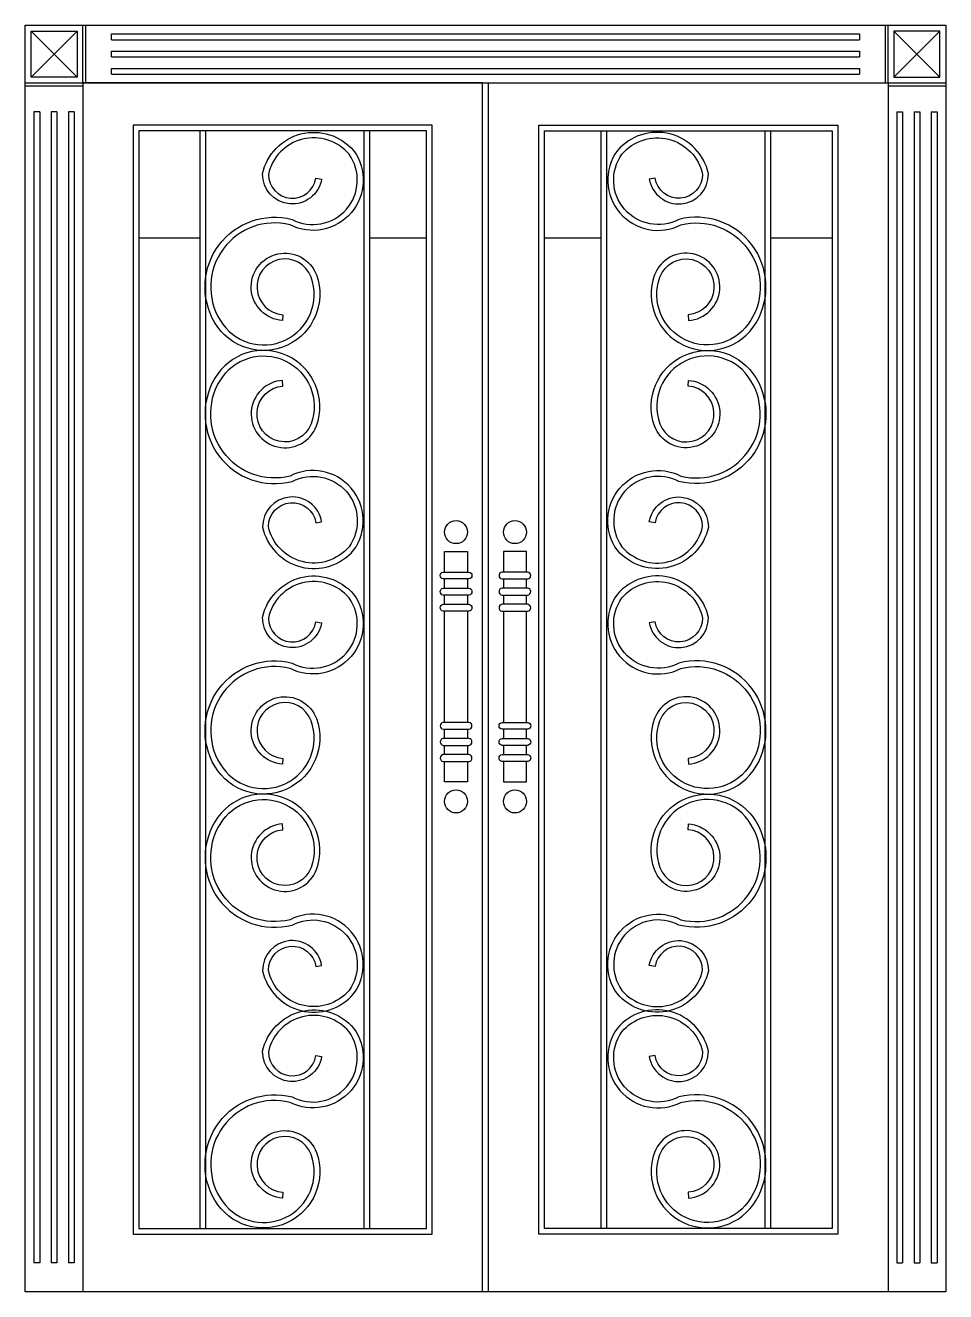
# Model space of a CAD drawing. Header units: metres. Extents: x -2369 to -769, y 19 to 2219.
import ezdxf

# ---------------------------------------------------------------- set-up
doc = ezdxf.new("R2010")
doc.units = ezdxf.units.M
for name, color, linetype in [('2', 2, 'Continuous'), ('3', 3, 'Continuous'), ('4', 4, 'Continuous'), ('6', 3, 'Continuous'), ('7', 7, 'Continuous')]:
    doc.layers.add(name, color=color, linetype=linetype)

msp = doc.modelspace()

# ---------------------------------------------------------------- hatches: boundary and pattern name
at = {"layer": '3'}
h = msp.add_hatch(dxfattribs=at)
h.set_pattern_fill('AR-RROOF', scale=400)
h.paths.add_polyline_path([(-2065.43, 2035.08), (-2171.81, 2035.08), (-2171.81, 128.55), (-2065.43, 128.55)])
h.paths.add_polyline_path([(-1770.43, 128.55), (-1671.81, 128.55), (-1671.81, 2035.08), (-1770.43, 2035.08)])
h.paths.add_polyline_path([(-1466.81, 128.55), (-1368.2, 128.55), (-1368.2, 2035.08), (-1466.81, 2035.08)])
h.paths.add_polyline_path([(-966.81, 2035.08), (-1073.2, 2035.08), (-1073.2, 128.55), (-966.81, 128.55)])

# ---------------------------------------------------------------- linework, layer by layer
at = {"layer": '2'}
msp.add_line((-769.31, 18.55), (-2369.31, 18.55), dxfattribs=at)
at = {"layer": '3'}
for p, q in [((-2219.31, 2203.55), (-919.31, 2203.55)), ((-2219.31, 2193.55), (-919.31, 2193.55)), ((-2219.31, 2173.55), (-919.31, 2173.55)), ((-2219.31, 2163.55), (-919.31, 2163.55)), ((-2219.31, 2143.55), (-919.31, 2143.55)), ((-2219.31, 2133.55), (-919.31, 2133.55)), ((-2354.31, 2068.55), (-2354.31, 68.55)), ((-2344.31, 2068.55), (-2354.31, 2068.55)), ((-2344.31, 2068.55), (-2344.31, 68.55)), ((-2324.31, 2068.55), (-2324.31, 68.55)), ((-2314.31, 2068.55), (-2324.31, 2068.55)), ((-2314.31, 2068.55), (-2314.31, 68.55)), ((-2294.31, 2068.55), (-2294.31, 68.55)), ((-2284.31, 2068.55), (-2294.31, 2068.55)), ((-2284.31, 2068.55), (-2284.31, 68.55)), ((-854.31, 2068.55), (-854.31, 68.55)), ((-854.31, 2068.55), (-844.31, 2068.55)), ((-844.31, 2068.55), (-844.31, 68.55)), ((-824.31, 2068.55), (-824.31, 68.55)), ((-824.31, 2068.55), (-814.31, 2068.55)), ((-814.31, 2068.55), (-814.31, 68.55)), ((-794.31, 2068.55), (-794.31, 68.55)), ((-794.31, 2068.55), (-784.31, 2068.55)), ((-784.31, 2068.55), (-784.31, 68.55)), ((-2065.43, 128.55), (-2065.43, 2035.08)), ((-2055.43, 128.55), (-2055.43, 2035.08)), ((-1780.43, 128.55), (-1780.43, 2035.08)), ((-1770.43, 128.55), (-1770.43, 2035.08)), ((-1368.2, 128.55), (-1368.2, 2035.08)), ((-1358.2, 128.55), (-1358.2, 2035.08)), ((-1083.2, 128.55), (-1083.2, 2035.08)), ((-1073.2, 128.55), (-1073.2, 2035.08)), ((-2344.31, 68.55), (-2354.31, 68.55)), ((-2314.31, 68.55), (-2324.31, 68.55)), ((-2284.31, 68.55), (-2294.31, 68.55)), ((-854.31, 68.55), (-844.31, 68.55)), ((-824.31, 68.55), (-814.31, 68.55)), ((-794.31, 68.55), (-784.31, 68.55))]:
    msp.add_line(p, q, dxfattribs=at)
for points in [[(-1922.09, 1705.67, -1.83), (-1863.1, 1784.84, -0.91), (-2039.8, 1701.94, -0.67), (-1905.49, 1881.37, 0.79), (-1806.45, 1994.71, 0.62), (-1946.81, 1959.58, 0.92), (-1864, 1953.07), (-1854.13, 1951.51, -0.93), (-1956.8, 1960.7, -0.62), (-1798.58, 2000.9, -0.79), (-1909.12, 1871.99, 0.67), (-2030.83, 1706.34, 0.91), (-1872.41, 1781.19, 1.83), (-1921.39, 1715.65)], [(-1216.53, 1705.67, 1.83), (-1275.52, 1784.84, 0.91), (-1098.82, 1701.94, 0.67), (-1233.14, 1881.37, -0.79), (-1332.18, 1994.71, -0.62), (-1191.82, 1959.58, -0.92), (-1274.62, 1953.07), (-1284.5, 1951.51, 0.93), (-1181.83, 1960.7, 0.62), (-1340.05, 2000.9, 0.79), (-1229.51, 1871.99, -0.67), (-1107.8, 1706.34, -0.91), (-1266.21, 1781.19, -1.83), (-1217.24, 1715.65)], [(-1922.09, 1601.79, 1.83), (-1863.1, 1522.63, 0.91), (-2039.8, 1605.53, 0.67), (-1905.49, 1426.1, -0.79), (-1806.45, 1312.75, -0.62), (-1946.81, 1347.89, -0.92), (-1864, 1354.39), (-1854.13, 1355.96, 0.93), (-1956.8, 1346.77, 0.62), (-1798.58, 1306.57, 0.79), (-1909.12, 1435.48, -0.67), (-2030.83, 1601.12, -0.91), (-1872.41, 1526.28, -1.83), (-1921.39, 1591.82)], [(-1216.53, 1601.79, -1.83), (-1275.52, 1522.63, -0.91), (-1098.82, 1605.53, -0.67), (-1233.14, 1426.1, 0.79), (-1332.18, 1312.75, 0.62), (-1191.82, 1347.89, 0.92), (-1274.62, 1354.39), (-1284.5, 1355.96, -0.93), (-1181.83, 1346.77, -0.62), (-1340.05, 1306.57, -0.79), (-1229.51, 1435.48, 0.67), (-1107.8, 1601.12, 0.91), (-1266.21, 1526.28, 1.83), (-1217.24, 1591.82)], [(-1922.09, 934.97, -1.83), (-1863.1, 1014.13, -0.91), (-2039.8, 931.23, -0.67), (-1905.49, 1110.66, 0.79), (-1806.45, 1224.01, 0.62), (-1946.81, 1188.87, 0.92), (-1864, 1182.36), (-1854.13, 1180.8, -0.93), (-1956.8, 1189.99, -0.62), (-1798.58, 1230.19, -0.79), (-1909.12, 1101.28, 0.67), (-2030.83, 935.64, 0.91), (-1872.41, 1010.48, 1.83), (-1921.39, 944.94)], [(-1216.53, 934.97, 1.83), (-1275.52, 1014.13, 0.91), (-1098.82, 931.23, 0.67), (-1233.14, 1110.66, -0.79), (-1332.18, 1224.01, -0.62), (-1191.82, 1188.87, -0.92), (-1274.62, 1182.36), (-1284.5, 1180.8, 0.93), (-1181.83, 1189.99, 0.62), (-1340.05, 1230.19, 0.79), (-1229.51, 1101.28, -0.67), (-1107.8, 935.64, -0.91), (-1266.21, 1010.48, -1.83), (-1217.24, 944.94)], [(-1922.09, 831.08, 1.83), (-1863.1, 751.92, 0.91), (-2039.8, 834.82, 0.67), (-1905.49, 655.39, -0.79), (-1806.45, 542.04, -0.62), (-1946.81, 577.18, -0.92), (-1864, 583.69), (-1854.13, 585.25, 0.93), (-1956.8, 576.06, 0.62), (-1798.58, 535.86, 0.79), (-1909.12, 664.77, -0.67), (-2030.83, 830.41, -0.91), (-1872.41, 755.57, -1.83), (-1921.39, 821.11)], [(-1216.53, 831.08, -1.83), (-1275.52, 751.92, -0.91), (-1098.82, 834.82, -0.67), (-1233.14, 655.39, 0.79), (-1332.18, 542.04, 0.62), (-1191.82, 577.18, 0.92), (-1274.62, 583.69), (-1284.5, 585.25, -0.93), (-1181.83, 576.06, -0.62), (-1340.05, 535.86, -0.79), (-1229.51, 664.77, 0.67), (-1107.8, 830.41, 0.91), (-1266.21, 755.57, 1.83), (-1217.24, 821.11)], [(-1922.09, 181.17, -1.83), (-1863.1, 260.34, -0.91), (-2039.8, 177.43, -0.67), (-1905.49, 356.87, 0.79), (-1806.45, 470.21, 0.62), (-1946.81, 435.07, 0.92), (-1864, 428.57), (-1854.13, 427, -0.93), (-1956.8, 436.2, -0.62), (-1798.58, 476.4, -0.79), (-1909.12, 347.48, 0.67), (-2030.83, 181.84, 0.91), (-1872.41, 256.69, 1.83), (-1921.39, 191.15)], [(-1216.53, 181.17, 1.83), (-1275.52, 260.34, 0.91), (-1098.82, 177.43, 0.67), (-1233.14, 356.87, -0.79), (-1332.18, 470.21, -0.62), (-1191.82, 435.07, -0.92), (-1274.62, 428.57), (-1284.5, 427, 0.93), (-1181.83, 436.2, 0.62), (-1340.05, 476.4, 0.79), (-1229.51, 347.48, -0.67), (-1107.8, 181.84, -0.91), (-1266.21, 256.69, -1.83), (-1217.24, 191.15)]]:
    msp.add_lwpolyline(points, format="xyb", close=True, dxfattribs=at)
at = {"layer": '4'}
for p, q in [((-2369.31, 2118.55), (-769.31, 2118.55)), ((-2269.31, 2118.55), (-2269.31, 18.55)), ((-1574.31, 2118.55), (-2269.31, 2118.55)), ((-1564.31, 2118.55), (-869.31, 2118.55)), ((-869.31, 2118.55), (-869.31, 18.55))]:
    msp.add_line(p, q, dxfattribs=at)
msp.add_lwpolyline([(-2369.31, 18.55), (-2369.31, 2218.55), (-769.31, 2218.55), (-769.31, 18.55)], dxfattribs=at)
at = {"layer": '6'}
for p, q in [((-2359.31, 2128.55), (-2279.31, 2208.55)), ((-2359.31, 2208.55), (-2279.31, 2128.55)), ((-2269.31, 2118.55), (-2269.31, 2218.55)), ((-2264.31, 2118.55), (-2264.31, 2218.55)), ((-2219.31, 2193.55), (-2219.31, 2203.55)), ((-919.31, 2203.55), (-919.31, 2193.55)), ((-874.31, 2218.55), (-874.31, 2118.55)), ((-869.31, 2118.55), (-869.31, 2218.55)), ((-779.31, 2128.55), (-859.31, 2208.55)), ((-779.31, 2208.55), (-859.31, 2128.55)), ((-2219.31, 2163.55), (-2219.31, 2173.55)), ((-919.31, 2173.55), (-919.31, 2163.55)), ((-2219.31, 2133.55), (-2219.31, 2143.55)), ((-919.31, 2143.55), (-919.31, 2133.55)), ((-2369.31, 2113.55), (-2269.31, 2113.55)), ((-869.31, 2113.55), (-769.31, 2113.55))]:
    msp.add_line(p, q, dxfattribs=at)
for points in [[(-2359.31, 2128.55), (-2359.31, 2208.55), (-2279.31, 2208.55), (-2279.31, 2128.55)], [(-779.31, 2128.55), (-779.31, 2208.55), (-859.31, 2208.55), (-859.31, 2128.55)], [(-1671.81, 128.55), (-1671.81, 2035.08), (-2171.81, 2035.08), (-2171.81, 128.55)], [(-1466.81, 128.55), (-1466.81, 2035.08), (-966.81, 2035.08), (-966.81, 128.55)]]:
    msp.add_lwpolyline(points, close=True, dxfattribs=at)
at = {"layer": '7'}
for p, q in [((-1574.31, 18.55), (-1574.31, 2118.55)), ((-1564.31, 18.55), (-1564.31, 2118.55))]:
    msp.add_line(p, q, dxfattribs=at)
for points in [[(-1661.81, 118.55), (-1661.81, 2045.08), (-2181.81, 2045.08), (-2181.81, 118.55)], [(-1476.81, 118.55), (-1476.81, 2045.08), (-956.81, 2045.08), (-956.81, 118.55)]]:
    msp.add_lwpolyline(points, close=True, dxfattribs=at)
for points in [[(-1640.52, 1268.72), (-1640.52, 1304.18)], [(-1640.52, 1304.18), (-1600.52, 1304.18), (-1600.52, 1268.72)], [(-1498.11, 1304.18), (-1538.11, 1304.18), (-1538.11, 1268.72)], [(-1498.11, 1268.72), (-1498.11, 1304.18)], [(-1640.52, 1240.72), (-1640.52, 1256.72)], [(-1600.52, 1256.72), (-1600.52, 1240.72)], [(-1538.11, 1256.72), (-1538.11, 1240.72)], [(-1498.11, 1240.72), (-1498.11, 1256.72)], [(-1640.52, 1212.72), (-1640.52, 1228.72)], [(-1600.52, 1228.72), (-1600.52, 1212.72)], [(-1538.11, 1228.72), (-1538.11, 1212.72)], [(-1498.11, 1212.72), (-1498.11, 1228.72)], [(-1640.52, 1007.63), (-1640.52, 1200.72)], [(-1600.52, 1200.72), (-1600.52, 1007.63)], [(-1538.11, 1200.72), (-1538.11, 1007.63)], [(-1498.11, 1007.63), (-1498.11, 1200.72)], [(-1640.52, 979.63), (-1640.52, 995.63)], [(-1600.52, 995.63), (-1600.52, 979.63)], [(-1538.11, 995.63), (-1538.11, 979.63)], [(-1498.11, 979.63), (-1498.11, 995.63)], [(-1640.52, 951.63), (-1640.52, 967.63)], [(-1600.52, 967.63), (-1600.52, 951.63)], [(-1538.11, 967.63), (-1538.11, 951.63)], [(-1498.11, 951.63), (-1498.11, 967.63)], [(-1600.52, 939.63), (-1600.52, 904.18), (-1640.52, 904.18), (-1640.52, 939.63)], [(-1538.11, 939.63), (-1538.11, 904.18), (-1498.11, 904.18), (-1498.11, 939.63)]]:
    msp.add_lwpolyline(points, dxfattribs=at)
for points in [[(-1642.84, 1256.72, -0.88), (-1642.84, 1268.72), (-1598.2, 1268.72, -0.88), (-1598.2, 1256.72)], [(-1495.79, 1256.72, 0.88), (-1495.79, 1268.72), (-1540.43, 1268.72, 0.88), (-1540.43, 1256.72)], [(-1642.84, 1228.72, -0.88), (-1642.84, 1240.72), (-1598.2, 1240.72, -0.88), (-1598.2, 1228.72)], [(-1495.79, 1228.72, 0.88), (-1495.79, 1240.72), (-1540.43, 1240.72, 0.88), (-1540.43, 1228.72)], [(-1642.84, 1200.72, -0.88), (-1642.84, 1212.72), (-1598.2, 1212.72, -0.88), (-1598.2, 1200.72)], [(-1495.79, 1200.72, 0.88), (-1495.79, 1212.72), (-1540.43, 1212.72, 0.88), (-1540.43, 1200.72)], [(-1642.84, 1007.63, 0.88), (-1642.84, 995.63), (-1598.2, 995.63, 0.88), (-1598.2, 1007.63)], [(-1495.79, 1007.63, -0.88), (-1495.79, 995.63), (-1540.43, 995.63, -0.88), (-1540.43, 1007.63)], [(-1642.84, 979.63, 0.88), (-1642.84, 967.63), (-1598.2, 967.63, 0.88), (-1598.2, 979.63)], [(-1495.79, 979.63, -0.88), (-1495.79, 967.63), (-1540.43, 967.63, -0.88), (-1540.43, 979.63)], [(-1642.84, 951.63, 0.88), (-1642.84, 939.63), (-1598.2, 939.63, 0.88), (-1598.2, 951.63)], [(-1495.79, 951.63, -0.88), (-1495.79, 939.63), (-1540.43, 939.63, -0.88), (-1540.43, 951.63)]]:
    msp.add_lwpolyline(points, format="xyb", close=True, dxfattribs=at)
for centre in [(-1620.52, 1338.06), (-1518.11, 1338.06), (-1620.52, 870.3), (-1518.11, 870.3)]:
    msp.add_circle(centre, 20, dxfattribs=at)

doc.saveas('drawing.dxf')
